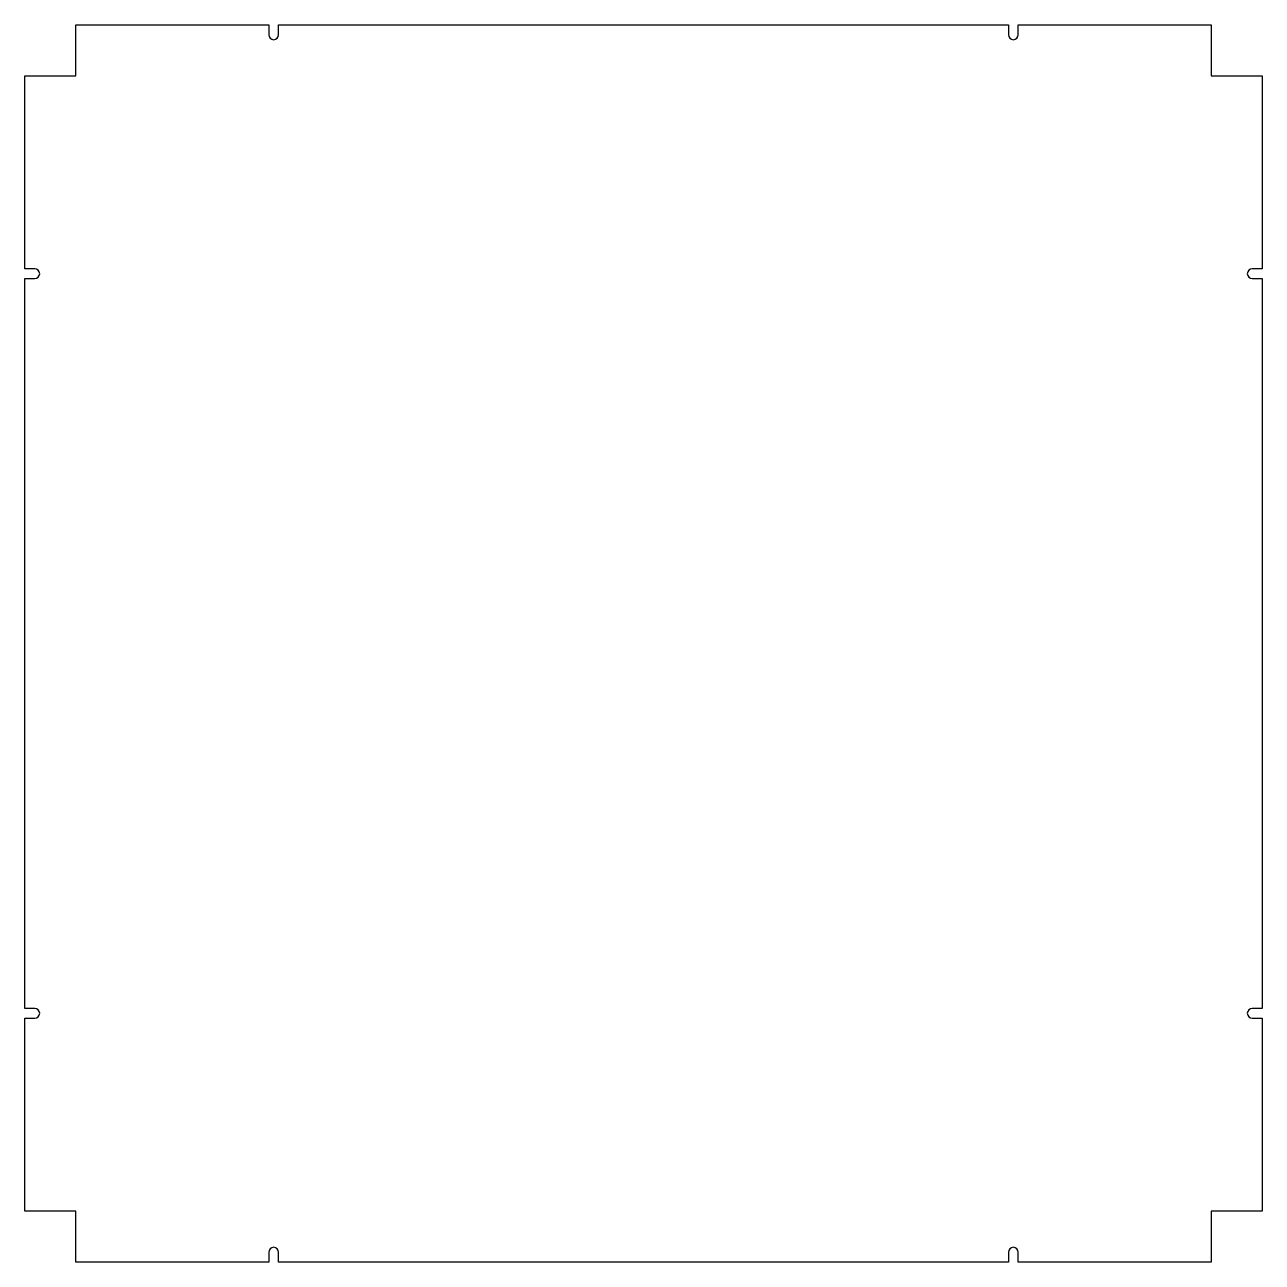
# Model space of a CAD drawing. Header units: millimetres. Extents: x -435 to 0, y -435 to 0.
import ezdxf

# ---------------------------------------------------------------- set-up
doc = ezdxf.new("R2010")
doc.units = ezdxf.units.MM
doc.layers.get('0').update_dxf_attribs({"linetype": 'CONTINUOUS'})

msp = doc.modelspace()

# ---------------------------------------------------------------- linework, layer by layer
msp.add_lwpolyline([(-345.75, 0), (-89.25, 0), (-89.25, -3.5, 1), (-85.75, -3.5), (-85.75, 0), (-18, 0), (-18, -18), (0, -18), (0, -85.75), (-3.5, -85.75, 1), (-3.5, -89.25), (0, -89.25), (0, -345.75), (-3.5, -345.75, 1), (-3.5, -349.25), (0, -349.25), (0, -417), (-18, -417), (-18, -435), (-85.75, -435), (-85.75, -431.5, 1), (-89.25, -431.5), (-89.25, -435), (-345.75, -435), (-345.75, -431.5, 1), (-349.25, -431.5), (-349.25, -435), (-417, -435), (-417, -417), (-435, -417), (-435, -349.25), (-431.5, -349.25, 1), (-431.5, -345.75), (-435, -345.75), (-435, -89.25), (-431.5, -89.25, 1), (-431.5, -85.75), (-435, -85.75), (-435, -18), (-417, -18), (-417, 0), (-349.25, 0), (-349.25, -3.5, 1), (-345.75, -3.5)], format="xyb", close=True)

doc.saveas('drawing.dxf')
